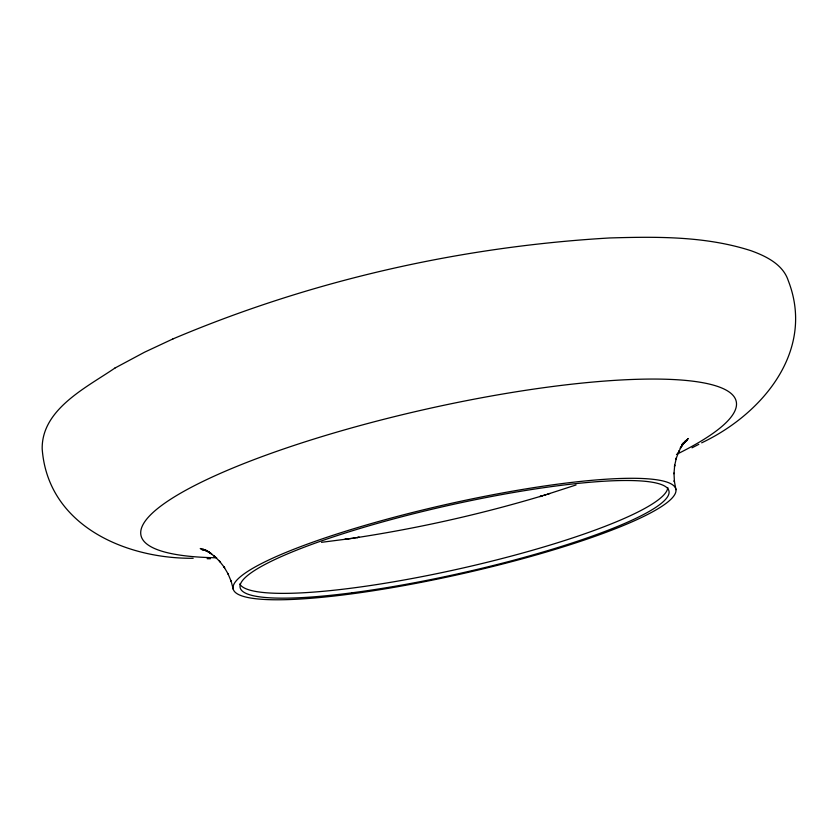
<?xml version="1.0" encoding="UTF-8"?>
<svg xmlns="http://www.w3.org/2000/svg" width="837" height="837" viewBox="0 0 837 837"><rect width="100%" height="100%" fill="white"/><g stroke="black" fill="none" stroke-linecap="round" stroke-linejoin="round"><path stroke-width="1.26" d="M114.983 368.018C87.017 387.217 41.568 409.021 42.185 448.841C47.803 525.594 125.571 558.949 193.18 558.279M679.152 450.547L675.836 459.503L676.369 457.912L674.465 466.45L674.716 464.964L673.973 473.752L673.984 473.062L674.434 481.913L674.256 480.626L675.94 489.666A226.89 35.541 -12.7 0 1 347.773 594.375A226.89 35.541 -12.7 0 1 339.812 533.075A226.89 35.541 -12.7 0 1 675.94 489.666M678.001 453.099L682.5 444.635L680.188 448.318L685.817 440.513L682.573 444.489M681.59 445.504L688.255 438.525L682.479 443.924M682.145 444.217L687.271 440.168L682.668 443.652M114.889 368.081L144.581 352.189L172.966 338.912M701.668 442.836C761.973 414.315 815.636 351.038 788.287 280.698C783.045 264.408 766.054 256.164 751.092 250.744C705.633 236.044 656.951 236.568 609.713 237.959C459.952 246.685 311.092 280.416 172.893 338.943M692.032 447.816L698.832 444.321M576.086 484.947L547.22 494.311M543.516 495.452L549.993 493.453M546.174 494.636L539.781 496.582L542.334 495.797C481.505 514.023 419.389 528.021 356.625 537.647L359.261 537.26L352.659 538.243M351.571 538.4L344.771 539.384L355.411 537.835M347.753 538.944L321.481 542.324M207.137 558.697L210.369 558.75M207.492 550.736L201.843 549.564L207.44 550.84M206.143 550.464L200.242 548.507L209.26 551.949M207.942 551.447L203.297 549.25L211.73 553.885L208.068 551.552L215.758 557.275M214.983 556.689L213.623 555.454L220.466 562.129L219.294 560.916L224.672 567.81L223.814 566.586L228.26 574.203L227.946 573.586L231.347 581.767L230.949 580.533L233.303 589.415M216.657 557.787A305.076 60.588 -12.7 0 1 225.917 470.959A305.076 60.588 -12.7 0 1 632.981 379.443A305.076 60.588 -12.7 0 1 676.474 454.418M667.79 487.511A219.618 35.081 -12.7 0 1 461.124 568.417A219.618 35.081 -12.7 0 1 239.748 583.975M351.99 592.805A219.765 34.401 -12.7 0 0 669.025 491.361A219.765 34.401 -12.7 0 0 342.699 533.818A219.765 34.401 -12.7 0 0 351.99 592.805"/></g></svg>
